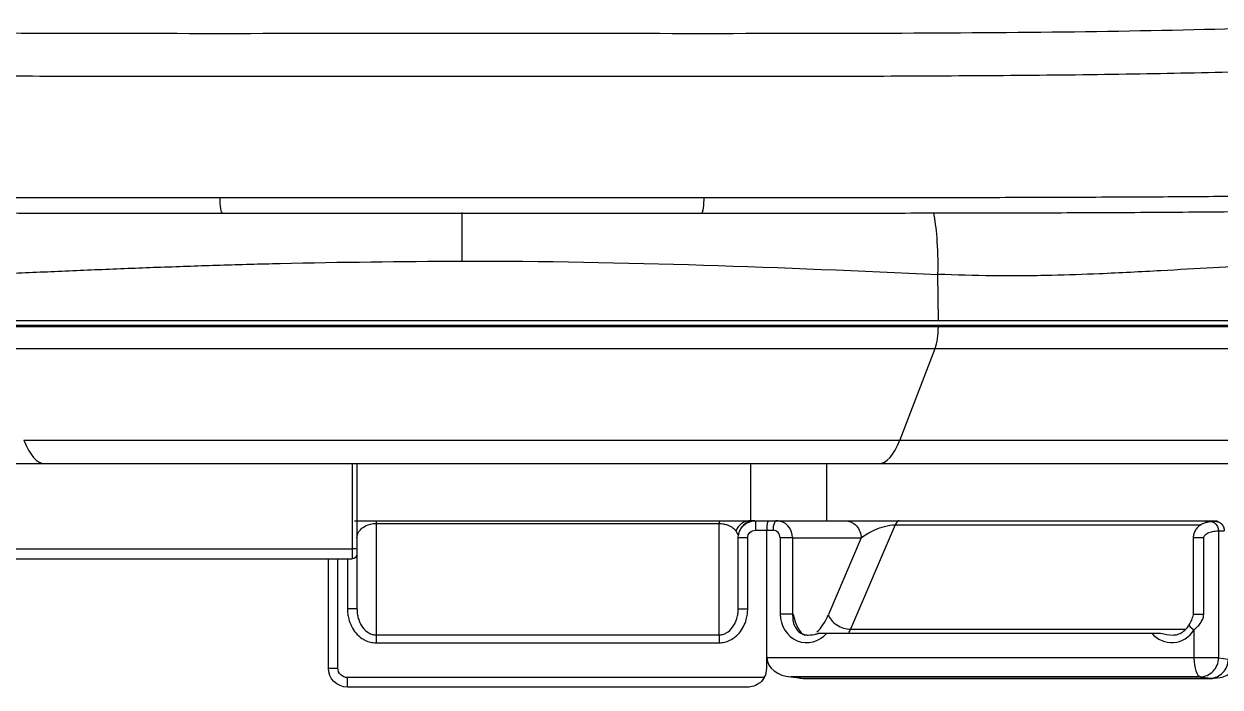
# Model space of a CAD drawing. Header units: millimetres. Extents: x 22 to 2359, y 6 to 1660.
# Drawn here: x 1182.2 to 1307.7, y 500.7 to 570.3 of the extents above; entities that cross this region are included whole.
import ezdxf

# ---------------------------------------------------------------- set-up
doc = ezdxf.new("R2010")
doc.units = ezdxf.units.MM
doc.layers.get('0').update_dxf_attribs({"linetype": 'CONTINUOUS'})

msp = doc.modelspace()

# ---------------------------------------------------------------- linework, layer by layer
for p, q in [((1202.75, 552.05), (1253.51, 552.05)), ((1202.99, 550.42), (1253.27, 550.42)), ((1278.13, 539.12), (1278.08, 543.98)), ((1278.13, 539.12), (1178.13, 539.12)), ((1278.13, 538.61), (1178.13, 538.61)), ((1278.13, 538.49), (1178.13, 538.49)), ((1277.13, 539.11), (1277.13, 539.12)), ((1322.56, 539.12), (1278.13, 539.12)), ((1278.13, 538.49), (1278.13, 538.61)), ((1322.56, 538.61), (1278.13, 538.61)), ((1322.56, 538.49), (1278.13, 538.49)), ((1178.47, 536.22), (1277.79, 536.22)), ((1274.07, 526.56), (1277.79, 536.22)), ((1277.79, 536.22), (1321.89, 536.22)), ((1274.07, 526.56), (1182.19, 526.56)), ((1314.64, 526.56), (1274.07, 526.56)), ((1145.88, 524.12), (1184.37, 524.12)), ((1184.37, 524.12), (1271.89, 524.12)), ((1216.63, 524.12), (1216.63, 515.16)), ((1217.13, 524.12), (1217.13, 515.61)), ((1217.13, 524.12), (1217.13, 515.14)), ((1258.43, 524.12), (1258.43, 518.11)), ((1266.43, 518.12), (1266.43, 524.12)), ((1271.89, 524.12), (1310.37, 524.12)), ((1219.13, 518.12), (1255.13, 518.12)), ((1219.13, 517.83), (1219.13, 506.14)), ((1219.13, 517.83), (1255.13, 517.83)), ((1255.13, 506.14), (1255.13, 517.83)), ((1258.93, 518.12), (1260.31, 518.12)), ((1258.93, 518.12), (1258.93, 517.12)), ((1258.93, 517.12), (1260.13, 517.12)), ((1260.13, 514.12), (1260.13, 517.12)), ((1260.13, 517.12), (1260.78, 517.12)), ((1260.31, 518.12), (1261.14, 518.12)), ((1273.6, 517.7), (1268.92, 506.73)), ((1273.6, 517.7), (1305.69, 517.7)), ((1274.01, 518.12), (1307.43, 518.12)), ((1307.24, 518.06), (1306.45, 518.06)), ((1307.52, 517.06), (1307.52, 503.73)), ((1307.52, 517.06), (1308.12, 517.06)), ((1257.13, 508.88), (1257.13, 516.32)), ((1258.13, 516.32), (1257.13, 516.32)), ((1258.13, 508.88), (1258.13, 516.32)), ((1261.53, 516.32), (1261.53, 508.32)), ((1262.82, 516.32), (1261.53, 516.32)), ((1262.82, 516.32), (1262.82, 508.32)), ((1262.82, 516.32), (1270.03, 516.32)), ((1270.03, 516.32), (1266.59, 508.26)), ((1305.97, 508.32), (1305.97, 516.32)), ((1142.56, 515.16), (1216.63, 515.16)), ((1216.63, 515.16), (1216.63, 514.12)), ((1217.13, 515.14), (1217.13, 515.12)), ((1217.13, 515.12), (1217.13, 508.88)), ((1106.24, 514.12), (1216.63, 514.12)), ((1214.13, 502.65), (1214.13, 514.12)), ((1215.13, 502.65), (1215.13, 514.12)), ((1216.13, 514.12), (1216.13, 508.88)), ((1260.13, 502.65), (1260.13, 514.12)), ((1260.13, 503.82), (1260.13, 514.12)), ((1217.13, 508.88), (1216.13, 508.88)), ((1257.13, 508.88), (1258.13, 508.88)), ((1262.82, 508.32), (1261.53, 508.32)), ((1262.82, 508.32), (1262.88, 508.32)), ((1219.13, 506.14), (1255.13, 506.14)), ((1266.42, 506.32), (1300.52, 506.32)), ((1268.92, 506.73), (1304.06, 506.73)), ((1219.13, 505.3), (1255.13, 505.3)), ((1304.94, 503.73), (1260.13, 503.73)), ((1307.52, 503.73), (1304.94, 503.73)), ((1307.52, 503.73), (1308.56, 503.59)), ((1214.13, 502.65), (1215.13, 502.65)), ((1259.86, 501.65), (1216.13, 501.65)), ((1216.13, 500.65), (1216.13, 501.65)), ((1262.36, 501.76), (1263.48, 501.61)), ((1305.62, 501.73), (1262.68, 501.73)), ((1263.71, 501.59), (1262.68, 501.73)), ((1263.71, 501.59), (1306.66, 501.59)), ((1263.95, 501.57), (1306.9, 501.57)), ((1305.62, 501.73), (1306.66, 501.59)), ((1258.13, 500.65), (1216.13, 500.65))]:
    msp.add_line(p, q)
at = {"extrusion": (0, 0, -1)}
for centre, radius, start, end in [((-1258.93, 516.32), 1.8, 0, 90), ((-1258.93, 516.32), 0.8, 359.9158, 90), ((-1216.63, 514.62), 0.5, 180, 270), ((-1216.13, 502.65), 2, 270, 0), ((-1216.13, 502.65), 1, 270, 0)]:
    msp.add_arc(centre, radius, start, end, dxfattribs=at)
msp.add_arc((1258.13, 502.65), 2, 330, 0)
for centre, major_axis, ratio, start_param, end_param in [((1277.13, 538.49), (0, -3), 0.333353, 0.714091, 1.570796), ((1184.37, 534.12), (0, -10), 0.333353, 5.569095, 6.283185), ((1271.89, 534.12), (0, -10), 0.333353, 0, 0.714091), ((1260.31, 517.12), (0, 1), 0.185339, 0, 1.570796), ((1261.14, 517.12), (0, 1), 0.358368, 0, 1.570796), ((1260.78, 516.32), (0, 0.8), 0.93358, 4.71078, 6.283185), ((1261.14, 516.32), (0, 1.8), 0.93358, 4.712389, 6.283185), ((1216.63, 515.14), (0.5, 0), 0.034907, 0, 1.570796), ((1264.33, 508.32), (0, -3), 0.93358, 4.712886, 7.123979), ((1264.69, 508.32), (0, -2), 0.93358, 4.712389, 4.878478), ((1264.39, 511.03), (0, -5), 0.358368, 5.285331, 6.127095), ((1264.4, 515.53), (0, -9.5), 0.358368, 0.296007, 0.699022), ((1268.46, 508.26), (1.84, -0.78), 0.71463, 3.679474, 5.250271), ((1266.27, 515.53), (0, -11.5), 0.358368, 0.642044, 0.699022), ((1302.61, 508.32), (0, -3), 0.93358, 5.442117, 7.268287), ((1262.71, 503.73), (-2.58, 0.17), 0.772342, 0.08648, 1.609106), ((1305.66, 503.73), (0, -2), 0.358368, 4.712389, 6.235014), ((1305.66, 503.73), (0.27, 1.98), 0.932497, 3.266382, 4.837179), ((1306.69, 503.59), (0.27, 1.98), 0.932497, 3.266382, 4.837185), ((1263.75, 503.59), (-0.27, -1.98), 0.932497, 6.28317, 6.407975), ((1263.95, 515.57), (0, -14), 0.358368, 6.235014, 6.283196), ((1306.9, 515.57), (0, 14), 0.358368, 3.093422, 3.141604)]:
    msp.add_ellipse(centre, major_axis=major_axis, ratio=ratio, start_param=start_param, end_param=end_param)
for points, degree, knots in [([(1323.07, 570.29), (1318.03, 570.05), (1307.09, 569.66), (1289.04, 569.36), (1269.44, 569.26), (1248.98, 569.26), (1228.09, 569.27), (1207.2, 569.26), (1186.74, 569.26), (1167.15, 569.36), (1149.12, 569.66), (1138.21, 570.05), (1133.19, 570.29)], 3, [0, 0, 0, 0, 0.095659, 0.196247, 0.29736, 0.398756, 0.500193, 0.601629, 0.703024, 0.804135, 0.904722, 1, 1, 1, 1]), ([(1325.81, 565.8), (1324.16, 565.73), (1320.82, 565.58), (1315.56, 565.4), (1310.04, 565.24), (1304.37, 565.11), (1298.52, 565), (1290.6, 564.89), (1280.33, 564.81), (1267.64, 564.76), (1254.64, 564.75), (1241.44, 564.76), (1228.13, 564.76), (1214.82, 564.76), (1201.62, 564.75), (1188.62, 564.76), (1175.93, 564.81), (1165.66, 564.89), (1157.74, 565), (1151.24, 565.12), (1144.36, 565.28), (1137.16, 565.51), (1132.66, 565.71), (1130.44, 565.8)], 3, [0, 0, 0, 0, 0.030113, 0.06081, 0.092091, 0.123957, 0.15455, 0.186336, 0.248898, 0.311603, 0.374393, 0.437202, 0.500003, 0.562804, 0.625613, 0.688403, 0.751107, 0.81367, 0.845456, 0.876049, 0.918403, 0.95972, 1, 1, 1, 1]), ([(1129.7, 552.44), (1130.96, 552.42), (1133.5, 552.37), (1137.51, 552.31), (1141.73, 552.26), (1147.37, 552.2), (1154.74, 552.14), (1163.65, 552.1), (1173.15, 552.07), (1182.41, 552.06), (1192.41, 552.05), (1199.06, 552.05), (1202.75, 552.05)], 3, [0, 0, 0, 0, 0.059667, 0.121206, 0.184617, 0.249901, 0.369667, 0.499803, 0.617145, 0.749869, 0.861515, 1, 1, 1, 1]), ([(1253.51, 552.05), (1255.45, 552.05), (1259.14, 552.05), (1264.36, 552.05), (1269.01, 552.06), (1275.36, 552.06), (1283.11, 552.07), (1292.61, 552.1), (1301.52, 552.14), (1310.37, 552.21), (1318.7, 552.3), (1323.99, 552.39), (1326.56, 552.44)], 3, [0, 0, 0, 0, 0.072608, 0.138504, 0.19769, 0.250165, 0.382888, 0.50023, 0.630365, 0.750133, 0.87881, 1, 1, 1, 1]), ([(1202.75, 552.05), (1202.74, 551.64), (1202.76, 551.21), (1202.86, 550.6), (1202.92, 550.42), (1202.99, 550.42)], 3, [0, 0, 0, 0, 0.5, 0.5, 1, 1, 1, 1]), ([(1130.65, 550.81), (1132.14, 550.78), (1135.12, 550.73), (1139.76, 550.66), (1144.5, 550.6), (1150.17, 550.55), (1156.85, 550.5), (1165.02, 550.47), (1173.87, 550.44), (1183.39, 550.43), (1191.48, 550.42), (1198.03, 550.42), (1201.33, 550.42), (1202.99, 550.42)], 3, [0, 0, 0, 0, 0.071613, 0.142977, 0.214234, 0.285525, 0.392615, 0.499822, 0.624918, 0.749885, 0.874702, 0.937244, 1, 1, 1, 1]), ([(1228.13, 550.48), (1228.13, 550.15), (1228.13, 548.64), (1228.13, 546.92), (1228.13, 545.39)], 3, [0, 0, 0, 0, 0.221827, 1, 1, 1, 1]), ([(1253.27, 550.42), (1254.92, 550.42), (1258.23, 550.42), (1264.78, 550.42), (1272.87, 550.43), (1282.39, 550.44), (1290.35, 550.46), (1296.83, 550.49), (1303.61, 550.53), (1311, 550.59), (1317.68, 550.68), (1322.26, 550.75), (1324.49, 550.79), (1325.61, 550.81)], 3, [0, 0, 0, 0, 0.062756, 0.125298, 0.250116, 0.375083, 0.500179, 0.571665, 0.643111, 0.78576, 0.892673, 0.946344, 1, 1, 1, 1]), ([(1278.08, 543.98), (1278.12, 545.44), (1278.05, 547.75), (1277.79, 549.68), (1277.64, 550.48)], 3, [0, 0, 0, 0, 0.545584, 1, 1, 1, 1]), ([(1178.18, 543.98), (1179.19, 544.03), (1181.21, 544.12), (1185.27, 544.3), (1190.37, 544.52), (1196.55, 544.76), (1202.78, 544.97), (1213.26, 545.27), (1221.76, 545.34), (1228.13, 545.39)], 3, [0, 0, 0, 0, 0.063008, 0.125816, 0.250943, 0.375624, 0.500082, 0.624827, 1, 1, 1, 1]), ([(1322.42, 545.22), (1321.43, 545.22), (1319.33, 545.21), (1315.95, 545.12), (1311.82, 544.95), (1306.98, 544.68), (1301.24, 544.35), (1295.59, 544.05), (1289.69, 543.85), (1284.04, 543.78), (1280, 543.92), (1278.08, 543.98)], 3, [0, 0, 0, 0, 0.075944, 0.159261, 0.249969, 0.374535, 0.499194, 0.642024, 0.749344, 0.881013, 1, 1, 1, 1]), ([(1417, 539.11), (1416.9, 539.11), (1416.58, 539.11), (1415.82, 539.11), (1414.55, 539.11), (1412.95, 539.11), (1411.02, 539.11), (1408.76, 539.11), (1406.16, 539.11), (1403.96, 539.11), (1402.52, 539.11), (1402.05, 539.11), (1401.78, 539.11), (1401.1, 539.11), (1399.35, 539.11), (1396.96, 539.11), (1394.73, 539.11), (1393.41, 539.11), (1391.4, 539.11), (1388.91, 539.11), (1385.78, 539.11), (1383.29, 539.11), (1380.63, 539.11), (1377.81, 539.11), (1374.82, 539.11), (1371.65, 539.11), (1369.28, 539.11), (1367.84, 539.11), (1367.27, 539.11), (1366.25, 539.11), (1364.17, 539.11), (1361.12, 539.11), (1357.32, 539.11), (1353.38, 539.11), (1349.3, 539.11), (1345.08, 539.11), (1340.72, 539.11), (1336.22, 539.11), (1332.75, 539.11), (1330.39, 539.11), (1328.81, 539.11), (1326.82, 539.11), (1324.38, 539.11), (1322.3, 539.11), (1320.83, 539.11), (1319.98, 539.11), (1318.7, 539.11), (1315.91, 539.11), (1311.52, 539.11), (1306.11, 539.11), (1300.56, 539.11), (1294.86, 539.11), (1289.01, 539.11), (1283.01, 539.11), (1278.79, 539.11), (1276.45, 539.11), (1275.93, 539.11), (1275.02, 539.11), (1273.2, 539.11), (1269.54, 539.11), (1264.29, 539.11), (1257.95, 539.11), (1251.55, 539.11), (1245.12, 539.11), (1238.63, 539.11), (1233.19, 539.11), (1229.37, 539.11), (1227.45, 539.11), (1226.35, 539.11), (1223.61, 539.11), (1218.97, 539.11), (1212.47, 539.11), (1206.02, 539.11), (1199.61, 539.11), (1193.26, 539.11), (1186.95, 539.11), (1182.52, 539.11), (1180.05, 539.11), (1179.53, 539.11), (1178.75, 539.11), (1177.08, 539.11), (1173.49, 539.11), (1168.47, 539.11), (1162.58, 539.11), (1157.8, 539.11), (1154.51, 539.11), (1152.66, 539.11), (1149.89, 539.11), (1145.81, 539.11), (1141.39, 539.11), (1138.58, 539.11), (1137.4, 539.11), (1136.97, 539.11), (1136.33, 539.11), (1134.95, 539.11), (1133.27, 539.11), (1131.63, 539.11), (1129.18, 539.11), (1126.39, 539.11), (1123.66, 539.11), (1122.12, 539.11), (1119.83, 539.11), (1117.19, 539.11), (1114.25, 539.11), (1111.36, 539.11), (1107.83, 539.11), (1103.72, 539.11), (1099.76, 539.11), (1095.94, 539.11), (1092.26, 539.11), (1089.6, 539.11), (1088.02, 539.11), (1087.45, 539.11), (1086.6, 539.11), (1085.35, 539.11), (1083.72, 539.11), (1081.6, 539.11), (1079.07, 539.11), (1076.21, 539.11), (1073.96, 539.11), (1072.24, 539.11), (1070.58, 539.11), (1068.99, 539.11), (1067.47, 539.11), (1066, 539.11), (1064.59, 539.11), (1063.4, 539.11), (1062.73, 539.11), (1061.07, 539.11), (1059.57, 539.11), (1058.21, 539.11), (1057.91, 539.11), (1057.39, 539.11), (1056.36, 539.11), (1054.39, 539.11), (1052.3, 539.11), (1050.37, 539.11), (1048.56, 539.11), (1046.92, 539.11), (1045.44, 539.11), (1044.42, 539.11), (1043.49, 539.11), (1042.64, 539.11), (1041.87, 539.11), (1041.19, 539.11), (1040.6, 539.11), (1039.92, 539.11), (1039.53, 539.11), (1039.33, 539.11)], 3, [0, 0, 0, 0, 0.008832, 0.026532, 0.044232, 0.061931, 0.079631, 0.097331, 0.115031, 0.13273, 0.137155, 0.139368, 0.140474, 0.14158, 0.15043, 0.16813, 0.17698, 0.181405, 0.18583, 0.203529, 0.212379, 0.221229, 0.230079, 0.238929, 0.247779, 0.256629, 0.265478, 0.266585, 0.267691, 0.269903, 0.274328, 0.283178, 0.292028, 0.300878, 0.309728, 0.318578, 0.327428, 0.336277, 0.345127, 0.34734, 0.349552, 0.353977, 0.358402, 0.362827, 0.36504, 0.366146, 0.367252, 0.371677, 0.380527, 0.389377, 0.398227, 0.407076, 0.415926, 0.424776, 0.433626, 0.434179, 0.434732, 0.435839, 0.438051, 0.442476, 0.451326, 0.460176, 0.469026, 0.477875, 0.486725, 0.495575, 0.5, 0.502213, 0.503319, 0.504425, 0.513275, 0.522125, 0.530975, 0.539824, 0.548674, 0.557524, 0.566374, 0.56748, 0.568033, 0.568587, 0.570799, 0.575224, 0.584074, 0.592924, 0.601774, 0.606199, 0.608411, 0.610623, 0.619473, 0.628323, 0.632748, 0.633854, 0.634407, 0.634961, 0.637173, 0.641598, 0.64381, 0.646023, 0.654873, 0.659298, 0.66151, 0.663723, 0.672573, 0.676998, 0.681422, 0.690272, 0.699122, 0.707972, 0.716822, 0.725672, 0.734522, 0.736734, 0.73784, 0.738947, 0.743372, 0.747796, 0.752221, 0.761071, 0.769921, 0.778771, 0.783196, 0.787621, 0.796471, 0.800896, 0.805321, 0.814171, 0.818595, 0.820808, 0.82302, 0.84072, 0.841826, 0.842933, 0.845145, 0.84957, 0.85842, 0.87612, 0.884969, 0.893819, 0.911519, 0.920369, 0.929219, 0.938069, 0.946919, 0.955768, 0.964618, 0.973468, 0.982318, 1, 1, 1, 1]), ([(1216.88, 518.12), (1216.93, 518.12), (1217.29, 518.12), (1217.8, 518.12), (1218.17, 518.12), (1218.55, 518.12), (1218.93, 518.12), (1219.13, 518.12)], 2, [0, 0, 0, 0.058971, 0.372648, 0.529486, 0.686324, 0.843162, 1, 1, 1]), ([(1217.13, 516.32), (1217.13, 516.62), (1217.24, 516.93), (1217.66, 517.36), (1217.84, 517.5), (1218.35, 517.73), (1218.72, 517.83), (1219.13, 517.83)], 3, [0, 0, 0, 0, 0.5, 0.5, 0.75, 0.75, 1, 1, 1, 1]), ([(1255.13, 518.12), (1255.4, 518.12), (1255.92, 518.12), (1256.68, 518.12), (1257.12, 518.12), (1257.54, 518.12), (1258.22, 518.12), (1258.46, 518.12)], 2, [0, 0, 0, 0.125, 0.25, 0.5, 0.5, 0.75, 1, 1, 1]), ([(1255.13, 517.83), (1255.24, 517.83), (1255.49, 517.81), (1255.84, 517.74), (1256.16, 517.62), (1256.44, 517.47), (1256.67, 517.29), (1256.81, 517.15), (1256.87, 517.06), (1256.88, 517.05)], 3, [0, 0, 0, 0, 0.118188, 0.256378, 0.407439, 0.574136, 0.756473, 0.956536, 1, 1, 1, 1]), ([(1258.46, 518.12), (1258.29, 518.11), (1257.96, 518.08), (1257.5, 517.84), (1257.11, 517.5), (1256.96, 517.19), (1256.88, 517.05)], 3, [0, 0, 0, 0, 0.249972, 0.49996, 0.763229, 1, 1, 1, 1]), ([(1258.89, 518.12), (1258.67, 518.1), (1258.24, 518.05), (1257.67, 517.69), (1257.25, 517.17), (1257.15, 516.75), (1257.11, 516.54)], 3, [0, 0, 0, 0, 0.249917, 0.499956, 0.759802, 1, 1, 1, 1]), ([(1258.89, 518.12), (1258.68, 518.12), (1258.54, 518.1), (1258.44, 518.11), (1258.43, 518.11), (1258.43, 518.11)], 3, [0, 0, 0, 0, 0.695505, 0.695505, 1, 1, 1, 1]), ([(1261.14, 518.12), (1261.7, 518.12), (1262.4, 518.12), (1262.82, 518.12), (1264.49, 518.12), (1264.91, 518.12), (1265.61, 518.12), (1266.17, 518.12)], 2, [0, 0, 0, 0.25, 0.25, 0.5, 0.75, 0.75, 1, 1, 1]), ([(1266.17, 518.12), (1266.41, 518.12), (1266.71, 518.12), (1266.89, 518.12), (1267.63, 518.12), (1267.81, 518.12), (1268.11, 518.12), (1268.35, 518.12)], 2, [0, 0, 0, 0.25, 0.25, 0.5, 0.75, 0.75, 1, 1, 1]), ([(1268.35, 518.12), (1268.58, 518.12), (1269.16, 518.12), (1269.83, 518.12), (1270.56, 518.12), (1271.32, 518.12), (1272.12, 518.12), (1272.75, 518.12), (1273.2, 518.12), (1273.72, 518.12), (1274.01, 518.12)], 2, [0, 0, 0, 0.125, 0.25, 0.375, 0.5, 0.625, 0.75, 0.821429, 0.892857, 1, 1, 1]), ([(1268.35, 518.12), (1268.74, 518.12), (1269.21, 517.94), (1269.86, 517.24), (1270.03, 516.74), (1270.03, 516.32)], 3, [0, 0, 0, 0, 0.5, 0.5, 1, 1, 1, 1]), ([(1270.03, 516.32), (1270.39, 516.61), (1270.87, 516.91), (1271.78, 517.3), (1272.12, 517.43), (1272.85, 517.63), (1273.26, 517.7), (1273.6, 517.7)], 3, [0, 0, 0, 0, 0.5, 0.5, 0.75, 0.75, 1, 1, 1, 1]), ([(1306.9, 518.01), (1306.85, 518.01), (1306.74, 518), (1306.46, 517.98), (1306.11, 517.91), (1305.74, 517.76), (1305.38, 517.51), (1305.1, 517.16), (1304.91, 516.76), (1304.87, 516.47), (1304.87, 516.32)], 3, [0, 0, 0, 0, 0.103155, 0.212214, 0.330801, 0.45875, 0.593503, 0.73014, 0.86595, 1, 1, 1, 1]), ([(1305.97, 516.32), (1305.98, 516.38), (1306, 516.48), (1306.08, 516.59), (1306.19, 516.7), (1306.39, 516.83), (1306.65, 516.93), (1306.92, 517), (1307.26, 517.05), (1307.42, 517.06), (1307.52, 517.06)], 3, [0, 0, 0, 0, 0.075484, 0.119461, 0.169593, 0.284045, 0.419727, 0.553501, 0.71095, 1, 1, 1, 1]), ([(1306.9, 518.01), (1306.97, 517.98), (1307.05, 517.94), (1307.37, 517.71), (1307.52, 517.39), (1307.52, 517.06)], 3, [0, 0, 0, 0, 0.210964, 0.210964, 1, 1, 1, 1]), ([(1305.97, 516.32), (1305.92, 516.32), (1305.79, 516.33), (1305.57, 516.33), (1305.34, 516.32), (1305.14, 516.32), (1304.98, 516.32), (1304.9, 516.32), (1304.87, 516.32)], 3, [0, 0, 0, 0, 0.113807, 0.289192, 0.464265, 0.639036, 0.81357, 1, 1, 1, 1]), ([(1217.13, 515.14), (1217.13, 515.11), (1217.13, 515.06), (1217.13, 514.99), (1217.13, 514.9), (1217.13, 514.82), (1217.13, 514.75), (1217.13, 514.68), (1217.13, 514.62), (1217.13, 514.62)], 2, [0, 0, 0, 0.0625, 0.125, 0.25, 0.375, 0.5, 0.625, 0.75, 1, 1, 1]), ([(1216.13, 508.88), (1216.14, 508.7), (1216.15, 508.35), (1216.27, 507.72), (1216.53, 507.03), (1216.99, 506.31), (1217.51, 505.83), (1218.05, 505.52), (1218.55, 505.34), (1218.94, 505.31), (1219.13, 505.3)], 3, [0, 0, 0, 0, 0.101359, 0.206567, 0.369148, 0.528748, 0.696014, 0.775079, 0.889514, 1, 1, 1, 1]), ([(1217.13, 508.88), (1217.14, 508.71), (1217.15, 508.37), (1217.26, 507.86), (1217.44, 507.37), (1217.77, 506.82), (1218.22, 506.39), (1218.74, 506.17), (1219, 506.15), (1219.13, 506.14)], 3, [0, 0, 0, 0, 0.135506, 0.276891, 0.41845, 0.553862, 0.792649, 0.898632, 1, 1, 1, 1]), ([(1255.13, 506.14), (1255.26, 506.15), (1255.52, 506.17), (1256.04, 506.39), (1256.49, 506.82), (1256.82, 507.37), (1257, 507.86), (1257.11, 508.37), (1257.12, 508.71), (1257.13, 508.88)], 3, [0, 0, 0, 0, 0.101514, 0.20767, 0.445947, 0.580716, 0.721773, 0.863335, 1, 1, 1, 1]), ([(1255.13, 505.3), (1255.32, 505.31), (1255.71, 505.34), (1256.3, 505.56), (1256.83, 505.9), (1257.31, 506.39), (1257.71, 506.99), (1257.97, 507.67), (1258.11, 508.3), (1258.12, 508.69), (1258.13, 508.88)], 3, [0, 0, 0, 0, 0.110622, 0.225219, 0.362307, 0.471097, 0.622282, 0.776809, 0.890335, 1, 1, 1, 1]), ([(1262.88, 508.32), (1262.87, 508.27), (1262.86, 508.16), (1262.85, 508.04), (1262.85, 507.99)], 3, [0, 0, 0, 0, 0.499445, 1, 1, 1, 1]), ([(1304.88, 508.32), (1304.76, 508.32), (1304.81, 508.32), (1305.25, 508.32), (1305.62, 508.32), (1305.97, 508.32)], 3, [0, 0, 0, 0, 0.5, 0.5, 1, 1, 1, 1]), ([(1304.94, 506.66), (1305.08, 506.78), (1305.36, 507.02), (1305.69, 507.43), (1305.93, 507.87), (1305.96, 508.18), (1305.97, 508.32)], 3, [0, 0, 0, 0, 0.282214, 0.547259, 0.786383, 1, 1, 1, 1]), ([(1262.85, 507.99), (1262.84, 507.78), (1262.88, 507.55), (1263.01, 507.11), (1263.12, 506.9), (1263.39, 506.56), (1263.54, 506.42), (1263.88, 506.22), (1264.08, 506.15), (1264.34, 506.12), (1264.41, 506.12), (1264.47, 506.12)], 3, [0, 0, 0, 0, 0.238518, 0.238518, 0.495169, 0.495169, 0.713472, 0.713472, 0.933176, 0.933176, 1, 1, 1, 1]), ([(1302.75, 506.12), (1302.91, 506.12), (1303.07, 506.14), (1303.4, 506.24), (1303.57, 506.33), (1303.9, 506.55), (1304.06, 506.69), (1304.29, 506.95), (1304.37, 507.07), (1304.45, 507.19)], 3, [0, 0, 0, 0, 0.236393, 0.236393, 0.508821, 0.508821, 0.79878, 0.79878, 1, 1, 1, 1]), ([(1304.45, 507.19), (1304.5, 507.27), (1304.6, 507.43), (1304.72, 507.69), (1304.81, 507.97), (1304.86, 508.15), (1304.88, 508.24)], 3, [0, 0, 0, 0, 0.241829, 0.489525, 0.742805, 1, 1, 1, 1]), ([(1264.47, 506.12), (1264.77, 506.12), (1265.06, 506.16), (1265.43, 506.26), (1265.54, 506.29), (1265.64, 506.32)], 3, [0, 0, 0, 0, 0.713695, 0.713695, 1, 1, 1, 1]), ([(1300.52, 506.32), (1300.74, 506.32), (1300.97, 506.32), (1301.29, 506.32), (1301.36, 506.32), (1301.44, 506.32)], 3, [0, 0, 0, 0, 0.753839, 0.753839, 1, 1, 1, 1]), ([(1306.42, 501.61), (1306.87, 501.56), (1307.82, 501.59), (1309.19, 502.25), (1310.46, 503.54), (1311.17, 504.77), (1311.5, 505.6)], 3, [0, 0, 0, 0, 0.18641, 0.417746, 0.65721, 1, 1, 1, 1]), ([(1259.86, 501.65), (1259.78, 501.51), (1259.67, 501.37), (1259.42, 501.11), (1259.27, 501), (1258.9, 500.79), (1258.66, 500.71), (1258.33, 500.66), (1258.24, 500.65), (1258.13, 500.65), (1258.13, 500.65), (1258.13, 500.65)], 3, [0, 0, 0, 0, 0.218241, 0.218241, 0.476828, 0.476828, 0.842216, 0.842216, 0.99618, 0.99618, 1, 1, 1, 1])]:
    msp.add_open_spline(points, degree=degree, knots=knots)
msp.add_rational_spline([(1253.51, 552.05), (1253.52, 551.11), (1253.42, 550.42), (1253.27, 550.42)], [1.18888210981, 0.933905078319, 0.937078302509, 1.19840178238], degree=3)
for points, degree in [([(1228.13, 545.39), (1245.28, 545.39), (1261.92, 544.72), (1278.08, 543.98)], 3), ([(1219.13, 518.12), (1219.13, 518.12), (1219.13, 518.02), (1219.13, 517.83)], 3), ([(1255.13, 518.12), (1255.13, 518.12), (1255.13, 518), (1255.13, 517.83)], 3), ([(1261.81, 517.97), (1261.46, 518.12), (1261.07, 518.1)], 2), ([(1274.01, 518.12), (1273.86, 518.12), (1273.71, 517.97), (1273.6, 517.7)], 3), ([(1256.88, 517.05), (1257, 516.88), (1257.07, 516.71), (1257.11, 516.54)], 3), ([(1304.88, 508.33), (1304.88, 516.32)], 1), ([(1304.45, 507.19), (1304.4, 507.12), (1304.59, 506.91), (1304.94, 506.66)], 3), ([(1219.13, 506.14), (1219.13, 505.96), (1219.13, 505.63), (1219.13, 505.3)], 3), ([(1255.13, 506.14), (1255.13, 505.98), (1255.13, 505.64), (1255.13, 505.3)], 3), ([(1265.64, 506.32), (1265.87, 506.32), (1266.13, 506.32), (1266.42, 506.32)], 3), ([(1301.44, 506.32), (1301.88, 506.2), (1302.32, 506.12), (1302.75, 506.12)], 3), ([(1304.94, 506.66), (1304.94, 505.68), (1304.94, 504.7), (1304.94, 503.73)], 3), ([(1260.13, 503.82), (1260.13, 503.79), (1260.13, 503.76), (1260.13, 503.73)], 3)]:
    msp.add_open_spline(points, degree=degree)
msp.add_rational_spline([(1306.84, 517.99), (1307.14, 518.12), (1307.46, 518.07), (1307.71, 517.89), (1307.97, 517.71), (1308.12, 517.41), (1308.12, 517.06)], [1.0037159188, 0.982703843633, 1.0508031014, 1.2080136921, 1.05078415756, 0.982687433039, 1.00372351853], degree=3, knots=[0, 0, 0, 0, 0.49997, 0.49997, 0.49997, 1, 1, 1, 1])

doc.saveas('drawing.dxf')
